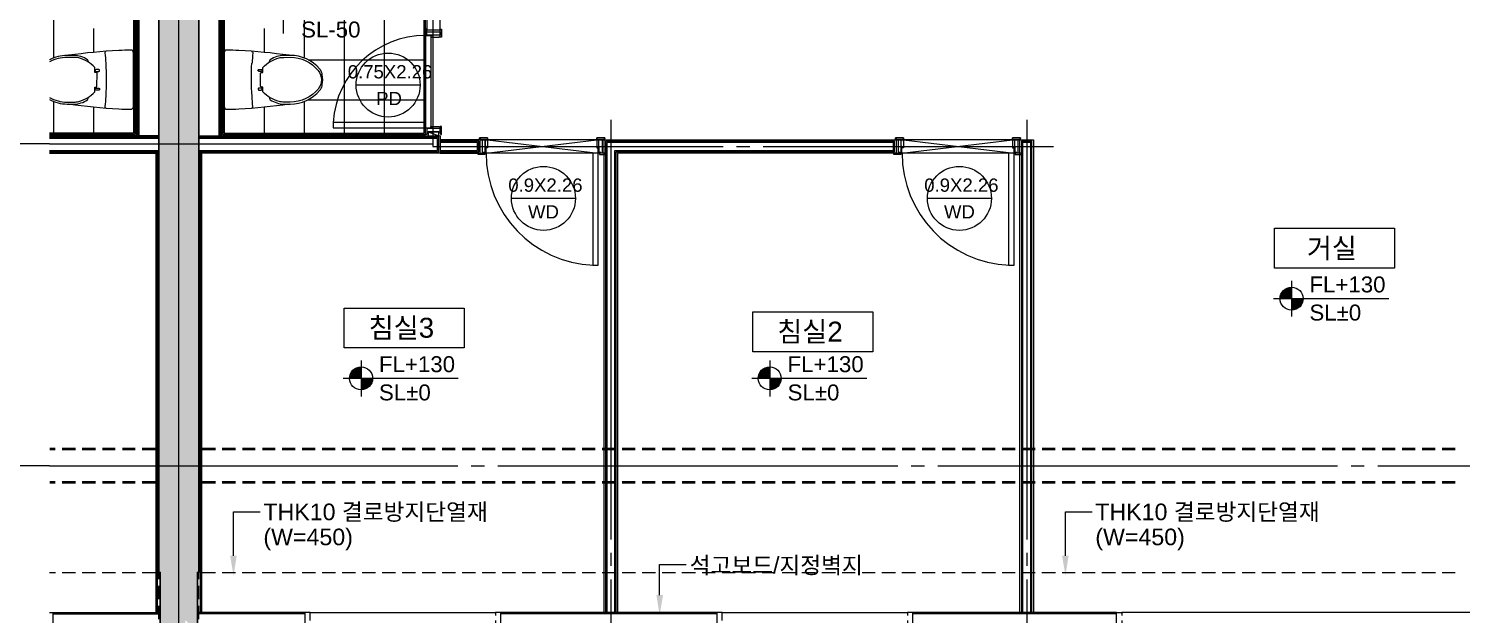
# Model space of a CAD drawing. Header units: millimetres. Extents: x 906 to 41302, y 848 to 28850.
# Drawn here: x 10328 to 21075, y 10262 to 14655 of the extents above; entities that cross this region are included whole.
import ezdxf

# ---------------------------------------------------------------- set-up
doc = ezdxf.new("R2010")
doc.units = ezdxf.units.MM
for name, color, linetype in [('PDF_A-ANNO-LEAD', 7, 'Continuous'), ('PDF_A-ANNO-PONT', 7, 'Continuous'), ('PDF_A-FLOR-ROOM-IDEN', 7, 'Continuous'), ('PDF_A-ST-AXIS-CEN', 7, 'Continuous'), ('PDF_A-WIN-IDEN', 7, 'Continuous'), ('PDF_X-단위세대$및$주동평면도$A-DOOR', 7, 'Continuous'), ('PDF_X-단위세대$및$주동평면도$A-FIN-INSL-HID', 7, 'Continuous'), ('PDF_X-단위세대$및$주동평면도$A-FLOR-GRID', 7, 'Continuous'), ('PDF_X-단위세대$및$주동평면도$A-FLOR-TOIL', 7, 'Continuous'), ('PDF_X-단위세대$및$주동평면도$A-ST-AXIS-CEN', 7, 'Continuous'), ('PDF_X-단위세대$및$주동평면도$A-ST-AXIS-CEN-SUB', 7, 'Continuous'), ('PDF_X-단위세대$및$주동평면도$A-ST-CONC', 7, 'Continuous'), ('PDF_X-단위세대$및$주동평면도$A-WALL-DRY', 7, 'Continuous'), ('PDF_X-단위세대$및$주동평면도$A-WALL-EXT', 7, 'Continuous'), ('PDF_X-단위세대$및$주동평면도$A-WIN', 7, 'Continuous'), ('PDF_문자', 7, 'Continuous')]:
    doc.layers.add(name, color=color, linetype=linetype)
doc.layers.add('PDF_X-단위세대$및$주동평면도$S-ST-CONC-PAT1', color=7, linetype='Continuous', true_color=0xb7b7b7)
doc.styles.add('PDF Arial', font='arial.ttf')

msp = doc.modelspace()

# ---------------------------------------------------------------- linework, layer by layer
at = {"layer": 'PDF_A-ANNO-LEAD', "lineweight": 9}
for points in [[(11865, 10701), (11865, 11031), (12064, 11031)], [(18105, 10701), (18105, 11031), (18305, 11031)], [(15061, 10407), (15061, 10636), (15261, 10636)]]:
    msp.add_lwpolyline(points, dxfattribs=at)
at = {"layer": 'PDF_A-ANNO-LEAD', "transparency": 33554559}
for points in [[(11889, 10701), (11865, 10552), (11840, 10701)], [(18129, 10701), (18105, 10552), (18080, 10701)], [(15087, 10407), (15061, 10256), (15037, 10407)]]:
    msp.add_solid(points, dxfattribs=at)
at = {"layer": 'PDF_A-ANNO-PONT', "lineweight": 13}
for points in [[(12238, 14887), (12238, 14618)], [(19800, 12764), (19800, 12495)], [(20531, 12629), (19666, 12629)], [(12822, 12166), (12822, 11897)], [(15887, 12166), (15887, 11897)], [(13551, 12031), (12687, 12031)], [(16616, 12031), (15752, 12031)]]:
    msp.add_lwpolyline(points, dxfattribs=at)
for centre in [(19801, 12630), (12822, 12032), (15887, 12032)]:
    msp.add_circle(centre, 86.3, dxfattribs=at)
at = {"layer": 'PDF_A-ANNO-PONT', "transparency": 33554559}
for points in [[(19735, 12685), (19800, 12672), (19726, 12672)], [(19745, 12696), (19800, 12685), (19735, 12685)], [(19800, 12685), (19735, 12685), (19800, 12672)], [(19758, 12704), (19800, 12696), (19745, 12696)], [(19800, 12696), (19745, 12696), (19800, 12685)], [(19771, 12711), (19800, 12704), (19758, 12704)], [(19800, 12704), (19758, 12704), (19800, 12696)], [(19786, 12715), (19800, 12711), (19771, 12711)], [(19800, 12711), (19771, 12711), (19800, 12704)], [(19800, 12716), (19800, 12715), (19786, 12715)], [(19800, 12715), (19786, 12715), (19800, 12711)], [(19716, 12644), (19800, 12629), (19715, 12629)], [(19720, 12659), (19800, 12644), (19716, 12644)], [(19800, 12644), (19716, 12644), (19800, 12629)], [(19726, 12672), (19800, 12659), (19720, 12659)], [(19800, 12659), (19720, 12659), (19800, 12644)], [(19800, 12672), (19726, 12672), (19800, 12659)], [(19887, 12629), (19800, 12629), (19886, 12614)], [(19800, 12629), (19886, 12614), (19800, 12614)], [(19886, 12614), (19800, 12614), (19882, 12599)], [(19800, 12614), (19882, 12599), (19800, 12599)], [(19882, 12599), (19800, 12599), (19876, 12586)], [(19800, 12599), (19876, 12586), (19800, 12586)], [(19876, 12586), (19800, 12586), (19867, 12574)], [(19800, 12586), (19867, 12574), (19800, 12574)], [(19867, 12574), (19800, 12574), (19856, 12563)], [(19800, 12574), (19856, 12563), (19800, 12563)], [(19856, 12563), (19800, 12563), (19844, 12554)], [(19800, 12563), (19844, 12554), (19800, 12554)], [(19844, 12554), (19800, 12554), (19830, 12548)], [(19800, 12554), (19830, 12548), (19800, 12548)], [(19800, 12548), (19800, 12544), (19816, 12544)], [(19800, 12548), (19830, 12548), (19816, 12544)], [(19800, 12544), (19816, 12544), (19800, 12542)], [(12736, 12046), (12822, 12031), (12735, 12031)], [(12740, 12061), (12822, 12046), (12736, 12046)], [(12822, 12046), (12736, 12046), (12822, 12031)], [(12747, 12073), (12822, 12061), (12740, 12061)], [(12822, 12061), (12740, 12061), (12822, 12046)], [(12755, 12086), (12822, 12073), (12747, 12073)], [(12822, 12073), (12747, 12073), (12822, 12061)], [(12766, 12097), (12822, 12086), (12755, 12086)], [(12822, 12086), (12755, 12086), (12822, 12073)], [(12778, 12105), (12822, 12097), (12766, 12097)], [(12822, 12097), (12766, 12097), (12822, 12086)], [(12792, 12112), (12822, 12105), (12778, 12105)], [(12822, 12105), (12778, 12105), (12822, 12097)], [(12806, 12116), (12822, 12112), (12792, 12112)], [(12822, 12112), (12792, 12112), (12822, 12105)], [(12822, 12117), (12822, 12116), (12806, 12116)], [(12822, 12116), (12806, 12116), (12822, 12112)], [(15801, 12046), (15887, 12031), (15800, 12031)], [(15805, 12061), (15887, 12046), (15801, 12046)], [(15887, 12046), (15801, 12046), (15887, 12031)], [(15812, 12073), (15887, 12061), (15805, 12061)], [(15887, 12061), (15805, 12061), (15887, 12046)], [(15820, 12086), (15887, 12073), (15812, 12073)], [(15887, 12073), (15812, 12073), (15887, 12061)], [(15831, 12097), (15887, 12086), (15820, 12086)], [(15887, 12086), (15820, 12086), (15887, 12073)], [(15843, 12105), (15887, 12097), (15831, 12097)], [(15887, 12097), (15831, 12097), (15887, 12086)], [(15857, 12112), (15887, 12105), (15843, 12105)], [(15887, 12105), (15843, 12105), (15887, 12097)], [(15872, 12116), (15887, 12112), (15857, 12112)], [(15887, 12112), (15857, 12112), (15887, 12105)], [(15887, 12117), (15887, 12116), (15872, 12116)], [(15887, 12116), (15872, 12116), (15887, 12112)], [(12907, 12031), (12822, 12031), (12906, 12015)], [(12822, 12031), (12906, 12015), (12822, 12015)], [(12906, 12015), (12822, 12015), (12902, 12002)], [(12822, 12015), (12902, 12002), (12822, 12002)], [(12902, 12002), (12822, 12002), (12896, 11988)], [(12822, 12002), (12896, 11988), (12822, 11988)], [(12896, 11988), (12822, 11988), (12887, 11975)], [(12822, 11988), (12887, 11975), (12822, 11975)], [(12887, 11975), (12822, 11975), (12877, 11964)], [(12822, 11975), (12877, 11964), (12822, 11964)], [(12877, 11964), (12822, 11964), (12864, 11956)], [(12822, 11964), (12864, 11956), (12822, 11956)], [(12864, 11956), (12822, 11956), (12851, 11950)], [(12822, 11956), (12851, 11950), (12822, 11950)], [(12822, 11950), (12822, 11945), (12837, 11945)], [(12822, 11950), (12851, 11950), (12837, 11945)], [(12822, 11945), (12837, 11945), (12822, 11944)], [(15972, 12031), (15887, 12031), (15971, 12015)], [(15887, 12031), (15971, 12015), (15887, 12015)], [(15971, 12015), (15887, 12015), (15968, 12002)], [(15887, 12015), (15968, 12002), (15887, 12002)], [(15968, 12002), (15887, 12002), (15962, 11988)], [(15887, 12002), (15962, 11988), (15887, 11988)], [(15962, 11988), (15887, 11988), (15952, 11975)], [(15887, 11988), (15952, 11975), (15887, 11975)], [(15952, 11975), (15887, 11975), (15942, 11964)], [(15887, 11975), (15942, 11964), (15887, 11964)], [(15942, 11964), (15887, 11964), (15930, 11956)], [(15887, 11964), (15930, 11956), (15887, 11956)], [(15930, 11956), (15887, 11956), (15916, 11950)], [(15887, 11956), (15916, 11950), (15887, 11950)], [(15887, 11950), (15887, 11945), (15901, 11945)], [(15887, 11950), (15916, 11950), (15901, 11945)], [(15887, 11945), (15901, 11945), (15887, 11944)]]:
    msp.add_solid(points, dxfattribs=at)
at = {"layer": 'PDF_A-FLOR-ROOM-IDEN', "lineweight": 13}
for points in [[(19674, 12859), (19674, 13158), (20574, 13158), (20574, 12859)], [(12695, 12260), (12695, 12559), (13595, 12559), (13595, 12260)], [(15761, 12232), (15761, 12532), (16660, 12532), (16660, 12232)]]:
    msp.add_lwpolyline(points, close=True, dxfattribs=at)
at = {"layer": 'PDF_A-ST-AXIS-CEN', "lineweight": 5}
for points in [[(10485, 13791), (8984, 13791)], [(10485, 11377), (8984, 11377)]]:
    msp.add_lwpolyline(points, dxfattribs=at)
at = {"layer": 'PDF_A-WIN-IDEN', "lineweight": 13}
for points in [[(13264, 14231), (12785, 14231)], [(14429, 13382), (13950, 13382)], [(17549, 13382), (17070, 13382)]]:
    msp.add_lwpolyline(points, dxfattribs=at)
for centre in [(13025, 14232), (14190, 13382), (17310, 13382)]:
    msp.add_circle(centre, 240, dxfattribs=at)
at = {"layer": 'PDF_X-단위세대$및$주동평면도$A-DOOR', "lineweight": 9}
for points in [[(13306, 14603), (13354, 14603), (13354, 14606), (13315, 14606), (13315, 14653), (13304, 14653), (13304, 14604, 0.414215)], [(13306, 13911), (13354, 13911), (13354, 13907), (13315, 13907), (13315, 13861), (13304, 13861), (13304, 13909, -0.414215)]]:
    msp.add_lwpolyline(points, format="xyb", close=True, dxfattribs=at)
for points in [[(13414, 14606), (13315, 14606), (13315, 14631), (13414, 14631)], [(13426, 14652), (13426, 14591), (13414, 14591), (13414, 14646), (13420, 14646), (13420, 14652)], [(13345, 14603), (13345, 14599), (13345, 14594), (13345, 14591), (13409, 14591), (13409, 14597), (13414, 14597), (13414, 14606), (13355, 14606), (13355, 14603)], [(12613, 13951), (12613, 13911), (13304, 13911), (13304, 13951)], [(13414, 13907), (13315, 13907), (13315, 13881), (13414, 13881)], [(13345, 13911), (13345, 13915), (13345, 13918), (13345, 13921), (13409, 13921), (13409, 13916), (13414, 13916), (13414, 13907), (13355, 13907), (13355, 13911)], [(13426, 13861), (13426, 13921), (13414, 13921), (13414, 13866), (13420, 13866), (13420, 13861)], [(13770, 13837), (13770, 13822), (13715, 13822), (13715, 13826), (13710, 13826), (13710, 13837), (13770, 13837), (13710, 13837), (13710, 13831), (13715, 13831), (13715, 13822), (13770, 13822)], [(13753, 13772), (13753, 13822), (13730, 13822), (13730, 13789), (13730, 13721), (13738, 13721), (13738, 13727), (13753, 13727)], [(13754, 13727), (13739, 13727), (13739, 13721), (13759, 13721), (13759, 13771), (13754, 13771)], [(13765, 13822), (13765, 13817), (13770, 13817), (13770, 13762), (13759, 13762), (13759, 13772), (13754, 13772), (13754, 13822)], [(14589, 13837), (14589, 13822), (14644, 13822), (14644, 13826), (14649, 13826), (14649, 13837), (14589, 13837), (14649, 13837), (14649, 13831), (14644, 13831), (14644, 13822), (14589, 13822)], [(14594, 13822), (14594, 13817), (14589, 13817), (14589, 13762), (14600, 13762), (14600, 13772), (14604, 13772), (14604, 13822)], [(14604, 13727), (14620, 13727), (14620, 13721), (14600, 13721), (14600, 13771), (14604, 13771)], [(14605, 13772), (14605, 13822), (14629, 13822), (14629, 13789), (14629, 13721), (14621, 13721), (14621, 13727), (14605, 13727)], [(16890, 13837), (16890, 13822), (16835, 13822), (16835, 13826), (16830, 13826), (16830, 13837), (16890, 13837), (16830, 13837), (16830, 13831), (16835, 13831), (16835, 13822), (16890, 13822)], [(16873, 13772), (16873, 13822), (16850, 13822), (16850, 13789), (16850, 13721), (16858, 13721), (16858, 13727), (16873, 13727)], [(16874, 13727), (16859, 13727), (16859, 13721), (16879, 13721), (16879, 13771), (16874, 13771)], [(16885, 13822), (16885, 13817), (16890, 13817), (16890, 13762), (16879, 13762), (16879, 13772), (16874, 13772), (16874, 13822)], [(17709, 13837), (17709, 13822), (17764, 13822), (17764, 13826), (17769, 13826), (17769, 13837), (17709, 13837), (17769, 13837), (17769, 13831), (17764, 13831), (17764, 13822), (17709, 13822)], [(17714, 13822), (17714, 13817), (17709, 13817), (17709, 13762), (17720, 13762), (17720, 13772), (17725, 13772), (17725, 13822)], [(17725, 13727), (17740, 13727), (17740, 13721), (17720, 13721), (17720, 13771), (17725, 13771)], [(17725, 13772), (17725, 13822), (17749, 13822), (17749, 13789), (17749, 13721), (17741, 13721), (17741, 13727), (17725, 13727)], [(13699, 13716), (13704, 13716), (13704, 13721), (13750, 13721), (13750, 13710), (13699, 13710)], [(14560, 12880), (14600, 12880), (14600, 13721), (14560, 13721)], [(14659, 13716), (14655, 13716), (14655, 13721), (14609, 13721), (14609, 13710), (14659, 13710)], [(16819, 13716), (16824, 13716), (16824, 13721), (16870, 13721), (16870, 13710), (16819, 13710)], [(17679, 12880), (17720, 12880), (17720, 13721), (17679, 13721)], [(17779, 13716), (17775, 13716), (17775, 13721), (17729, 13721), (17729, 13710), (17779, 13710)]]:
    msp.add_lwpolyline(points, close=True, dxfattribs=at)
at = {"layer": 'PDF_X-단위세대$및$주동평면도$A-DOOR', "lineweight": 5}
for points in [[(13304, 14601), (13304, 13913)], [(13345, 14601), (13345, 13913)], [(13324, 13881), (13405, 13851)]]:
    msp.add_lwpolyline(points, dxfattribs=at)
for points in [[(13324, 13851), (13405, 13851), (13405, 13881), (13324, 13881)], [(14600, 13721), (13759, 13721), (14589, 13822), (13770, 13822)], [(17720, 13721), (16879, 13721), (17709, 13822), (16890, 13822)]]:
    msp.add_lwpolyline(points, close=True, dxfattribs=at)
for centre, radius, start, end in [((13305, 13911), 693, 90, 176.6052), ((14597, 13717), 837, 179.6265, 267.8027), ((17717, 13717), 837, 179.6265, 267.8027)]:
    msp.add_arc(centre, radius, start, end, dxfattribs=at)
at = {"layer": 'PDF_X-단위세대$및$주동평면도$A-FIN-INSL-HID', "lineweight": 5}
for points in [[(10485, 10577), (10529, 10577)], [(10579, 10577), (10680, 10577)], [(10729, 10577), (10830, 10577)], [(10880, 10577), (10979, 10577)], [(11030, 10577), (11129, 10577)], [(11179, 10577), (11284, 10577)], [(11304, 10526), (11304, 10577)], [(11605, 10526), (11605, 10577)], [(11625, 10577), (11730, 10577)], [(11779, 10577), (11880, 10577)], [(11930, 10577), (12029, 10577)], [(12080, 10577), (12179, 10577)], [(12229, 10577), (12330, 10577)], [(12379, 10577), (12480, 10577)], [(12530, 10577), (12629, 10577)], [(12680, 10577), (12779, 10577)], [(12829, 10577), (12930, 10577)], [(12979, 10577), (13080, 10577)], [(13130, 10577), (13229, 10577)], [(13280, 10577), (13379, 10577)], [(13429, 10577), (13530, 10577)], [(13579, 10577), (13679, 10577)], [(13730, 10577), (13829, 10577)], [(13879, 10577), (13980, 10577)], [(14029, 10577), (14130, 10577)], [(14180, 10577), (14279, 10577)], [(14330, 10577), (14429, 10577)], [(14479, 10577), (14580, 10577)], [(14629, 10577), (14730, 10577)], [(14780, 10577), (14879, 10577)], [(14930, 10577), (15029, 10577)], [(15079, 10577), (15180, 10577)], [(15229, 10577), (15330, 10577)], [(15380, 10577), (15479, 10577)], [(15530, 10577), (15629, 10577)], [(15679, 10577), (15780, 10577)], [(15830, 10577), (15929, 10577)], [(15980, 10577), (16079, 10577)], [(16129, 10577), (16230, 10577)], [(16279, 10577), (16380, 10577)], [(16430, 10577), (16529, 10577)], [(16580, 10577), (16679, 10577)], [(16729, 10577), (16830, 10577)], [(16879, 10577), (16980, 10577)], [(17030, 10577), (17129, 10577)], [(17180, 10577), (17279, 10577)], [(17329, 10577), (17430, 10577)], [(17479, 10577), (17580, 10577)], [(17630, 10577), (17729, 10577)], [(17779, 10577), (17879, 10577)], [(17929, 10577), (18030, 10577)], [(18080, 10577), (18179, 10577)], [(18230, 10577), (18329, 10577)], [(18379, 10577), (18480, 10577)], [(18529, 10577), (18630, 10577)], [(18680, 10577), (18779, 10577)], [(18830, 10577), (18929, 10577)], [(18979, 10577), (19080, 10577)], [(19129, 10577), (19230, 10577)], [(19280, 10577), (19379, 10577)], [(19430, 10577), (19529, 10577)], [(19579, 10577), (19680, 10577)], [(19729, 10577), (19829, 10577)], [(19880, 10577), (19979, 10577)], [(20029, 10577), (20130, 10577)], [(20179, 10577), (20280, 10577)], [(20330, 10577), (20429, 10577)], [(20480, 10577), (20579, 10577)], [(20629, 10577), (20730, 10577)], [(20779, 10577), (20880, 10577)], [(20930, 10577), (21029, 10577)], [(11304, 10377), (11304, 10476)], [(11605, 10377), (11605, 10476)], [(11304, 10227), (11304, 10326)], [(11605, 10227), (11605, 10326)]]:
    msp.add_lwpolyline(points, dxfattribs=at)
at = {"layer": 'PDF_X-단위세대$및$주동평면도$A-FLOR-GRID', "lineweight": 5}
for points in [[(10515, 15322), (10515, 14440)], [(12394, 15322), (12394, 14440)], [(12695, 15322), (12695, 13872)], [(12994, 15322), (12994, 13872)], [(10814, 14657), (10814, 14478)], [(12095, 14657), (12095, 14478)], [(10485, 14422), (10485, 14422)], [(12424, 14422), (13295, 14422)], [(10485, 14121), (10485, 14121)], [(10515, 14103), (10515, 13872)], [(12394, 14103), (12394, 13872)], [(12424, 14121), (13295, 14121)], [(10814, 14065), (10814, 13872)], [(12095, 14065), (12095, 13872)]]:
    msp.add_lwpolyline(points, dxfattribs=at)
at = {"layer": 'PDF_X-단위세대$및$주동평면도$A-FLOR-TOIL', "lineweight": 5}
for points in [[(10485, 15322), (11115, 15322), (11115, 16072), (10485, 16072), (11115, 16072), (11115, 13872), (10485, 13872)], [(12075, 14334), (12053, 14334)], [(12053, 14194), (12075, 14194)]]:
    msp.add_lwpolyline(points, dxfattribs=at)
msp.add_lwpolyline([(11794, 13872), (13295, 13872), (13295, 16072), (11794, 16072)], close=True, dxfattribs=at)
for points in [[(10778, 14402, 0.190112), (10770, 14422, 0.156506), (10667, 14454), (10628, 14454), (10617, 14454, 0.121974), (10485, 14422)], [(10485, 14139, 0.129471), (10617, 14104), (10667, 14104, 0.056685), (10704, 14109, 0.135252), (10825, 14180), (10825, 14217), (10834, 14217, 0.414258), (10841, 14224), (10842, 14319, 0.414258), (10833, 14327), (10825, 14327), (10825, 14364, 0.135252), (10704, 14436, 0.056685), (10667, 14439), (10617, 14439, 0.129471), (10485, 14405)], [(10628, 14090, 0.021334), (11005, 14053, 0.005034), (11094, 14050, 0.423837), (11115, 14069), (11115, 14474, 0.425772), (11094, 14494, 0.005034), (11005, 14491, 0.021334), (10628, 14455)], [(10909, 14484, 0.429728), (10900, 14473, -0.019345), (10907, 14397, -0.024882), (10907, 14147, -0.019345), (10900, 14070, 0.429728), (10909, 14059)], [(12282, 14455, 0.021334), (11905, 14491, 0.005034), (11815, 14494, 0.425772), (11794, 14474), (11795, 14070, 0.423837), (11815, 14050, 0.005034), (11905, 14053, 0.021334), (12282, 14090)], [(12001, 14484, -0.429727), (12011, 14473, 0.019345), (12004, 14396)], [(12085, 14364, -0.135252), (12207, 14436, -0.056685), (12243, 14439), (12292, 14440, -0.222442), (12499, 14342, -0.362346), (12500, 14202, -0.222442), (12291, 14104), (12243, 14104, -0.056685), (12207, 14109, -0.135252), (12085, 14180)], [(12133, 14141, 0.190112), (12141, 14122, 0.156506), (12243, 14089), (12281, 14089), (12291, 14089, 0.222444), (12511, 14192, 0.077679), (12531, 14225, 0.256635), (12529, 14233, 0.153532), (12529, 14311, 0.256356), (12530, 14319, 0.077679), (12511, 14353, 0.222444), (12291, 14454), (12282, 14454), (12243, 14454, 0.156506), (12141, 14422, 0.190112), (12133, 14402)], [(12001, 14059, 0.429727), (12010, 14070, -0.019345), (12004, 14147, -0.024882), (12002, 14397)], [(12054, 14335, -0.789793), (12053, 14349), (12075, 14349, -0.789793), (12076, 14335)], [(12084, 14180), (12084, 14217), (12076, 14217, -0.414258), (12068, 14224), (12068, 14318, -0.414258), (12076, 14327), (12084, 14327), (12084, 14364)], [(12076, 14196, 0.789793), (12075, 14208), (12053, 14208, 0.789793), (12054, 14196)], [(10485, 14123, 0.121974), (10617, 14089), (10628, 14089), (10667, 14089, 0.156506), (10770, 14122, 0.190112), (10778, 14141)]]:
    msp.add_lwpolyline(points, format="xyb", dxfattribs=at)
for points in [[(10855, 14349), (10834, 14349, 0.789793), (10834, 14334), (10855, 14334, 0.789793)], [(10834, 14208), (10855, 14208, -0.789793), (10855, 14194), (10834, 14194, -0.789793)]]:
    msp.add_lwpolyline(points, format="xyb", close=True, dxfattribs=at)
for centre, start, end in [((12523, 14317), 239.8713, 319.2243), ((12523, 14228), 40.7757, 120.1287)]:
    msp.add_arc(centre, 7.94, start, end, dxfattribs=at)
at = {"layer": 'PDF_X-단위세대$및$주동평면도$A-ST-AXIS-CEN', "lineweight": 5}
for points in [[(11454, 8437), (11454, 17061)], [(13359, 16171), (13359, 13771), (15537, 13771)], [(14695, 13971), (14695, 10824)], [(17815, 13971), (17815, 10824)], [(10485, 13791), (11504, 13791), (13359, 13791)], [(15637, 13771), (15737, 13771)], [(15837, 13771), (18015, 13771)], [(10485, 11377), (11504, 11377), (13547, 11377)], [(13647, 11377), (13747, 11377)], [(13847, 11377), (16847, 11377)], [(16947, 11377), (17047, 11377)], [(17147, 11377), (20146, 11377)], [(20247, 11377), (20346, 11377)], [(20447, 11377), (22519, 11377)], [(14695, 10724), (14695, 10625)], [(17815, 10724), (17815, 10625)], [(14695, 10524), (14695, 8437)], [(17815, 10524), (17815, 8437)]]:
    msp.add_lwpolyline(points, dxfattribs=at)
at = {"layer": 'PDF_X-단위세대$및$주동평면도$A-ST-AXIS-CEN-SUB', "transparency": 33554559}
for points in [[(10529, 11511), (10529, 11491), (10485, 11511)], [(10529, 11491), (10485, 11511), (10485, 11491)], [(10680, 11491), (10680, 11511), (10579, 11491)], [(10680, 11511), (10579, 11491), (10579, 11511)], [(10830, 11491), (10830, 11511), (10729, 11491)], [(10830, 11511), (10729, 11491), (10729, 11511)], [(10979, 11491), (10979, 11511), (10880, 11491)], [(10979, 11511), (10880, 11491), (10880, 11511)], [(11129, 11491), (11129, 11511), (11030, 11491)], [(11129, 11511), (11030, 11491), (11030, 11511)], [(11284, 11491), (11284, 11511), (11179, 11491)], [(11284, 11511), (11179, 11491), (11179, 11511)], [(11625, 11511), (11625, 11491), (11730, 11511)], [(11625, 11491), (11730, 11511), (11730, 11491)], [(11779, 11511), (11779, 11491), (11880, 11511)], [(11779, 11491), (11880, 11511), (11880, 11491)], [(11930, 11511), (11930, 11491), (12029, 11511)], [(11930, 11491), (12029, 11511), (12029, 11491)], [(12080, 11511), (12080, 11491), (12179, 11511)], [(12080, 11491), (12179, 11511), (12179, 11491)], [(12229, 11511), (12229, 11491), (12330, 11511)], [(12229, 11491), (12330, 11511), (12330, 11491)], [(12379, 11511), (12379, 11491), (12480, 11511)], [(12379, 11491), (12480, 11511), (12480, 11491)], [(12530, 11511), (12530, 11491), (12629, 11511)], [(12530, 11491), (12629, 11511), (12629, 11491)], [(12680, 11511), (12680, 11491), (12779, 11511)], [(12680, 11491), (12779, 11511), (12779, 11491)], [(12829, 11511), (12829, 11491), (12930, 11511)], [(12829, 11491), (12930, 11511), (12930, 11491)], [(12979, 11511), (12979, 11491), (13080, 11511)], [(12979, 11491), (13080, 11511), (13080, 11491)], [(13130, 11511), (13130, 11491), (13229, 11511)], [(13130, 11491), (13229, 11511), (13229, 11491)], [(13280, 11511), (13280, 11491), (13379, 11511)], [(13280, 11491), (13379, 11511), (13379, 11491)], [(13429, 11511), (13429, 11491), (13530, 11511)], [(13429, 11491), (13530, 11511), (13530, 11491)], [(13579, 11511), (13579, 11491), (13679, 11511)], [(13579, 11491), (13679, 11511), (13679, 11491)], [(13730, 11511), (13730, 11491), (13829, 11511)], [(13730, 11491), (13829, 11511), (13829, 11491)], [(13879, 11511), (13879, 11491), (13980, 11511)], [(13879, 11491), (13980, 11511), (13980, 11491)], [(14029, 11511), (14029, 11491), (14130, 11511)], [(14029, 11491), (14130, 11511), (14130, 11491)], [(14180, 11511), (14180, 11491), (14279, 11511)], [(14180, 11491), (14279, 11511), (14279, 11491)], [(14330, 11511), (14330, 11491), (14429, 11511)], [(14330, 11491), (14429, 11511), (14429, 11491)], [(14479, 11511), (14479, 11491), (14580, 11511)], [(14479, 11491), (14580, 11511), (14580, 11491)], [(14629, 11511), (14629, 11491), (14730, 11511)], [(14629, 11491), (14730, 11511), (14730, 11491)], [(14780, 11511), (14780, 11491), (14879, 11511)], [(14780, 11491), (14879, 11511), (14879, 11491)], [(14930, 11511), (14930, 11491), (15029, 11511)], [(14930, 11491), (15029, 11511), (15029, 11491)], [(15079, 11511), (15079, 11491), (15180, 11511)], [(15079, 11491), (15180, 11511), (15180, 11491)], [(15229, 11511), (15229, 11491), (15330, 11511)], [(15229, 11491), (15330, 11511), (15330, 11491)], [(15380, 11511), (15380, 11491), (15479, 11511)], [(15380, 11491), (15479, 11511), (15479, 11491)], [(15530, 11511), (15530, 11491), (15629, 11511)], [(15530, 11491), (15629, 11511), (15629, 11491)], [(15679, 11511), (15679, 11491), (15780, 11511)], [(15679, 11491), (15780, 11511), (15780, 11491)], [(15830, 11511), (15830, 11491), (15929, 11511)], [(15830, 11491), (15929, 11511), (15929, 11491)], [(15980, 11511), (15980, 11491), (16079, 11511)], [(15980, 11491), (16079, 11511), (16079, 11491)], [(16129, 11511), (16129, 11491), (16230, 11511)], [(16129, 11491), (16230, 11511), (16230, 11491)], [(16279, 11511), (16279, 11491), (16380, 11511)], [(16279, 11491), (16380, 11511), (16380, 11491)], [(16430, 11511), (16430, 11491), (16529, 11511)], [(16430, 11491), (16529, 11511), (16529, 11491)], [(16580, 11511), (16580, 11491), (16679, 11511)], [(16580, 11491), (16679, 11511), (16679, 11491)], [(16729, 11511), (16729, 11491), (16830, 11511)], [(16729, 11491), (16830, 11511), (16830, 11491)], [(16879, 11511), (16879, 11491), (16980, 11511)], [(16879, 11491), (16980, 11511), (16980, 11491)], [(17030, 11511), (17030, 11491), (17129, 11511)], [(17030, 11491), (17129, 11511), (17129, 11491)], [(17180, 11511), (17180, 11491), (17279, 11511)], [(17180, 11491), (17279, 11511), (17279, 11491)], [(17329, 11511), (17329, 11491), (17430, 11511)], [(17329, 11491), (17430, 11511), (17430, 11491)], [(17479, 11511), (17479, 11491), (17580, 11511)], [(17479, 11491), (17580, 11511), (17580, 11491)], [(17630, 11511), (17630, 11491), (17729, 11511)], [(17630, 11491), (17729, 11511), (17729, 11491)], [(17779, 11511), (17779, 11491), (17879, 11511)], [(17779, 11491), (17879, 11511), (17879, 11491)], [(17929, 11511), (17929, 11491), (18030, 11511)], [(17929, 11491), (18030, 11511), (18030, 11491)], [(18080, 11511), (18080, 11491), (18179, 11511)], [(18080, 11491), (18179, 11511), (18179, 11491)], [(18230, 11511), (18230, 11491), (18329, 11511)], [(18230, 11491), (18329, 11511), (18329, 11491)], [(18379, 11511), (18379, 11491), (18480, 11511)], [(18379, 11491), (18480, 11511), (18480, 11491)], [(18529, 11511), (18529, 11491), (18630, 11511)], [(18529, 11491), (18630, 11511), (18630, 11491)], [(18680, 11511), (18680, 11491), (18779, 11511)], [(18680, 11491), (18779, 11511), (18779, 11491)], [(18830, 11511), (18830, 11491), (18929, 11511)], [(18830, 11491), (18929, 11511), (18929, 11491)], [(18979, 11511), (18979, 11491), (19080, 11511)], [(18979, 11491), (19080, 11511), (19080, 11491)], [(19129, 11511), (19129, 11491), (19230, 11511)], [(19129, 11491), (19230, 11511), (19230, 11491)], [(19280, 11511), (19280, 11491), (19379, 11511)], [(19280, 11491), (19379, 11511), (19379, 11491)], [(19430, 11511), (19430, 11491), (19529, 11511)], [(19430, 11491), (19529, 11511), (19529, 11491)], [(19579, 11511), (19579, 11491), (19680, 11511)], [(19579, 11491), (19680, 11511), (19680, 11491)], [(19729, 11511), (19729, 11491), (19829, 11511)], [(19729, 11491), (19829, 11511), (19829, 11491)], [(19880, 11511), (19880, 11491), (19979, 11511)], [(19880, 11491), (19979, 11511), (19979, 11491)], [(20029, 11511), (20029, 11491), (20130, 11511)], [(20029, 11491), (20130, 11511), (20130, 11491)], [(20179, 11511), (20179, 11491), (20280, 11511)], [(20179, 11491), (20280, 11511), (20280, 11491)], [(20330, 11511), (20330, 11491), (20429, 11511)], [(20330, 11491), (20429, 11511), (20429, 11491)], [(20480, 11511), (20480, 11491), (20579, 11511)], [(20480, 11491), (20579, 11511), (20579, 11491)], [(20629, 11511), (20629, 11491), (20730, 11511)], [(20629, 11491), (20730, 11511), (20730, 11491)], [(20779, 11511), (20779, 11491), (20880, 11511)], [(20779, 11491), (20880, 11511), (20880, 11491)], [(20930, 11511), (20930, 11491), (21029, 11511)], [(20930, 11491), (21029, 11511), (21029, 11491)], [(10529, 11262), (10529, 11242), (10485, 11262)], [(10529, 11242), (10485, 11262), (10485, 11242)], [(10680, 11242), (10680, 11262), (10579, 11242)], [(10680, 11262), (10579, 11242), (10579, 11262)], [(10830, 11242), (10830, 11262), (10729, 11242)], [(10830, 11262), (10729, 11242), (10729, 11262)], [(10979, 11242), (10979, 11262), (10880, 11242)], [(10979, 11262), (10880, 11242), (10880, 11262)], [(11129, 11242), (11129, 11262), (11030, 11242)], [(11129, 11262), (11030, 11242), (11030, 11262)], [(11284, 11242), (11284, 11262), (11179, 11242)], [(11284, 11262), (11179, 11242), (11179, 11262)], [(11625, 11262), (11625, 11242), (11730, 11262)], [(11625, 11242), (11730, 11262), (11730, 11242)], [(11779, 11262), (11779, 11242), (11880, 11262)], [(11779, 11242), (11880, 11262), (11880, 11242)], [(11930, 11262), (11930, 11242), (12029, 11262)], [(11930, 11242), (12029, 11262), (12029, 11242)], [(12080, 11262), (12080, 11242), (12179, 11262)], [(12080, 11242), (12179, 11262), (12179, 11242)], [(12229, 11262), (12229, 11242), (12330, 11262)], [(12229, 11242), (12330, 11262), (12330, 11242)], [(12379, 11262), (12379, 11242), (12480, 11262)], [(12379, 11242), (12480, 11262), (12480, 11242)], [(12530, 11262), (12530, 11242), (12629, 11262)], [(12530, 11242), (12629, 11262), (12629, 11242)], [(12680, 11262), (12680, 11242), (12779, 11262)], [(12680, 11242), (12779, 11262), (12779, 11242)], [(12829, 11262), (12829, 11242), (12930, 11262)], [(12829, 11242), (12930, 11262), (12930, 11242)], [(12979, 11262), (12979, 11242), (13080, 11262)], [(12979, 11242), (13080, 11262), (13080, 11242)], [(13130, 11262), (13130, 11242), (13229, 11262)], [(13130, 11242), (13229, 11262), (13229, 11242)], [(13280, 11262), (13280, 11242), (13379, 11262)], [(13280, 11242), (13379, 11262), (13379, 11242)], [(13429, 11262), (13429, 11242), (13530, 11262)], [(13429, 11242), (13530, 11262), (13530, 11242)], [(13579, 11262), (13579, 11242), (13679, 11262)], [(13579, 11242), (13679, 11262), (13679, 11242)], [(13730, 11262), (13730, 11242), (13829, 11262)], [(13730, 11242), (13829, 11262), (13829, 11242)], [(13879, 11262), (13879, 11242), (13980, 11262)], [(13879, 11242), (13980, 11262), (13980, 11242)], [(14029, 11262), (14029, 11242), (14130, 11262)], [(14029, 11242), (14130, 11262), (14130, 11242)], [(14180, 11262), (14180, 11242), (14279, 11262)], [(14180, 11242), (14279, 11262), (14279, 11242)], [(14330, 11262), (14330, 11242), (14429, 11262)], [(14330, 11242), (14429, 11262), (14429, 11242)], [(14479, 11262), (14479, 11242), (14580, 11262)], [(14479, 11242), (14580, 11262), (14580, 11242)], [(14629, 11262), (14629, 11242), (14730, 11262)], [(14629, 11242), (14730, 11262), (14730, 11242)], [(14780, 11262), (14780, 11242), (14879, 11262)], [(14780, 11242), (14879, 11262), (14879, 11242)], [(14930, 11262), (14930, 11242), (15029, 11262)], [(14930, 11242), (15029, 11262), (15029, 11242)], [(15079, 11262), (15079, 11242), (15180, 11262)], [(15079, 11242), (15180, 11262), (15180, 11242)], [(15229, 11262), (15229, 11242), (15330, 11262)], [(15229, 11242), (15330, 11262), (15330, 11242)], [(15380, 11262), (15380, 11242), (15479, 11262)], [(15380, 11242), (15479, 11262), (15479, 11242)], [(15530, 11262), (15530, 11242), (15629, 11262)], [(15530, 11242), (15629, 11262), (15629, 11242)], [(15679, 11262), (15679, 11242), (15780, 11262)], [(15679, 11242), (15780, 11262), (15780, 11242)], [(15830, 11262), (15830, 11242), (15929, 11262)], [(15830, 11242), (15929, 11262), (15929, 11242)], [(15980, 11262), (15980, 11242), (16079, 11262)], [(15980, 11242), (16079, 11262), (16079, 11242)], [(16129, 11262), (16129, 11242), (16230, 11262)], [(16129, 11242), (16230, 11262), (16230, 11242)], [(16279, 11262), (16279, 11242), (16380, 11262)], [(16279, 11242), (16380, 11262), (16380, 11242)], [(16430, 11262), (16430, 11242), (16529, 11262)], [(16430, 11242), (16529, 11262), (16529, 11242)], [(16580, 11262), (16580, 11242), (16679, 11262)], [(16580, 11242), (16679, 11262), (16679, 11242)], [(16729, 11262), (16729, 11242), (16830, 11262)], [(16729, 11242), (16830, 11262), (16830, 11242)], [(16879, 11262), (16879, 11242), (16980, 11262)], [(16879, 11242), (16980, 11262), (16980, 11242)], [(17030, 11262), (17030, 11242), (17129, 11262)], [(17030, 11242), (17129, 11262), (17129, 11242)], [(17180, 11262), (17180, 11242), (17279, 11262)], [(17180, 11242), (17279, 11262), (17279, 11242)], [(17329, 11262), (17329, 11242), (17430, 11262)], [(17329, 11242), (17430, 11262), (17430, 11242)], [(17479, 11262), (17479, 11242), (17580, 11262)], [(17479, 11242), (17580, 11262), (17580, 11242)], [(17630, 11262), (17630, 11242), (17729, 11262)], [(17630, 11242), (17729, 11262), (17729, 11242)], [(17779, 11262), (17779, 11242), (17879, 11262)], [(17779, 11242), (17879, 11262), (17879, 11242)], [(17929, 11262), (17929, 11242), (18030, 11262)], [(17929, 11242), (18030, 11262), (18030, 11242)], [(18080, 11262), (18080, 11242), (18179, 11262)], [(18080, 11242), (18179, 11262), (18179, 11242)], [(18230, 11262), (18230, 11242), (18329, 11262)], [(18230, 11242), (18329, 11262), (18329, 11242)], [(18379, 11262), (18379, 11242), (18480, 11262)], [(18379, 11242), (18480, 11262), (18480, 11242)], [(18529, 11262), (18529, 11242), (18630, 11262)], [(18529, 11242), (18630, 11262), (18630, 11242)], [(18680, 11262), (18680, 11242), (18779, 11262)], [(18680, 11242), (18779, 11262), (18779, 11242)], [(18830, 11262), (18830, 11242), (18929, 11262)], [(18830, 11242), (18929, 11262), (18929, 11242)], [(18979, 11262), (18979, 11242), (19080, 11262)], [(18979, 11242), (19080, 11262), (19080, 11242)], [(19129, 11262), (19129, 11242), (19230, 11262)], [(19129, 11242), (19230, 11262), (19230, 11242)], [(19280, 11262), (19280, 11242), (19379, 11262)], [(19280, 11242), (19379, 11262), (19379, 11242)], [(19430, 11262), (19430, 11242), (19529, 11262)], [(19430, 11242), (19529, 11262), (19529, 11242)], [(19579, 11262), (19579, 11242), (19680, 11262)], [(19579, 11242), (19680, 11262), (19680, 11242)], [(19729, 11262), (19729, 11242), (19829, 11262)], [(19729, 11242), (19829, 11262), (19829, 11242)], [(19880, 11262), (19880, 11242), (19979, 11262)], [(19880, 11242), (19979, 11262), (19979, 11242)], [(20029, 11262), (20029, 11242), (20130, 11262)], [(20029, 11242), (20130, 11262), (20130, 11242)], [(20179, 11262), (20179, 11242), (20280, 11262)], [(20179, 11242), (20280, 11262), (20280, 11242)], [(20330, 11262), (20330, 11242), (20429, 11262)], [(20330, 11242), (20429, 11262), (20429, 11242)], [(20480, 11262), (20480, 11242), (20579, 11262)], [(20480, 11242), (20579, 11262), (20579, 11242)], [(20629, 11262), (20629, 11242), (20730, 11262)], [(20629, 11242), (20730, 11262), (20730, 11242)], [(20779, 11262), (20779, 11242), (20880, 11262)], [(20779, 11242), (20880, 11262), (20880, 11242)], [(20930, 11262), (20930, 11242), (21029, 11262)], [(20930, 11242), (21029, 11262), (21029, 11242)]]:
    msp.add_solid(points, dxfattribs=at)
at = {"layer": 'PDF_X-단위세대$및$주동평면도$A-ST-CONC', "lineweight": 25}
msp.add_lwpolyline([(11594, 17061), (13809, 17061), (11605, 17061), (11594, 17061), (11594, 16612), (11605, 16612), (11605, 10577), (11594, 10577), (11594, 10126), (11605, 10126), (12385, 10126), (12385, 9876), (11504, 9876), (10524, 9876), (10524, 10126), (11315, 10126), (11315, 10577), (11304, 10577), (11304, 16612), (11315, 16612), (11315, 17061), (11304, 17061)], dxfattribs=at)
at = {"layer": 'PDF_X-단위세대$및$주동평면도$A-WALL-DRY', "lineweight": 13}
for points in [[(13315, 16922), (13315, 14646), (13414, 14646), (13414, 16922), (11605, 16922)], [(11135, 16091), (11135, 13851)], [(11144, 16091), (11144, 13851)], [(11155, 16091), (11155, 13851)], [(11755, 16091), (11755, 13851)], [(11764, 16091), (11764, 13851)], [(11774, 16091), (11774, 13851)], [(11304, 13851), (10485, 13851)], [(11304, 13842), (10485, 13842)], [(11304, 13831), (10485, 13831)], [(11605, 13851), (13414, 13851), (13414, 13721), (11605, 13721)], [(11605, 13732), (13405, 13732), (13405, 13842), (11605, 13842)], [(11605, 13741), (13394, 13741), (13394, 13831), (11605, 13831)], [(13414, 13721), (13715, 13721), (13715, 13822), (13414, 13822)], [(13414, 13732), (13704, 13732), (13704, 13811), (13414, 13811)], [(13414, 13741), (13695, 13741), (13695, 13802), (13414, 13802)], [(14644, 10276), (14644, 13822), (16835, 13822), (16835, 13721), (14745, 13721), (14745, 10276)], [(14734, 10276), (14734, 13732), (16824, 13732), (16824, 13811), (14655, 13811), (14655, 10276)], [(14725, 10276), (14725, 13741), (16815, 13741), (16815, 13802), (14664, 13802), (14664, 10276)], [(17764, 10276), (17764, 13822), (17865, 13822), (17865, 10276)], [(17854, 10276), (17854, 13811), (17775, 13811), (17775, 10276)], [(17845, 10276), (17845, 13802), (17784, 13802), (17784, 10276)], [(10485, 13741), (11304, 13741)], [(10485, 13732), (11304, 13732)], [(10485, 13721), (11304, 13721)], [(11284, 10276), (11284, 13721)], [(11295, 10276), (11295, 13721)], [(11614, 13721), (11614, 10276)], [(11625, 13721), (11625, 10276)], [(10509, 10276), (11304, 10276)], [(10509, 10267), (11304, 10267)], [(12399, 10276), (11605, 10276)], [(12399, 10267), (11605, 10267)], [(15490, 10276), (13869, 10276)], [(15490, 10267), (13869, 10267)], [(18489, 10276), (16960, 10276)], [(18489, 10267), (16960, 10267)]]:
    msp.add_lwpolyline(points, dxfattribs=at)
at = {"layer": 'PDF_X-단위세대$및$주동평면도$A-WALL-EXT', "lineweight": 5}
msp.add_lwpolyline([(10485, 16081), (11124, 16081), (11124, 13861), (10485, 13861)], dxfattribs=at)
msp.add_lwpolyline([(11785, 16081), (11785, 13861), (13304, 13861), (13304, 16081)], close=True, dxfattribs=at)
at = {"layer": 'PDF_X-단위세대$및$주동평면도$A-WIN', "lineweight": 9}
for points in [[(10485, 10276), (10509, 10276), (10509, 10157), (10485, 10157), (10509, 10157), (10509, 10036), (10485, 10036)], [(12440, 10216), (12440, 10276), (12399, 10276), (12399, 10157), (12440, 10157), (12440, 10180)], [(13829, 10216), (13829, 10157), (13869, 10157), (13869, 10276), (13829, 10276), (13829, 10253)], [(15530, 10216), (15530, 10276), (15490, 10276), (15490, 10157), (15530, 10157), (15530, 10180)], [(16920, 10216), (16920, 10157), (16960, 10157), (16960, 10276), (16920, 10276), (16920, 10253)], [(18529, 10216), (18529, 10157), (18489, 10157), (18489, 10276), (18529, 10276), (18529, 10253)]]:
    msp.add_lwpolyline(points, dxfattribs=at)
at = {"layer": 'PDF_X-단위세대$및$주동평면도$A-WIN', "lineweight": 5}
for points in [[(12440, 10276), (13829, 10276)], [(15530, 10276), (16920, 10276)], [(21719, 10276), (18529, 10276)]]:
    msp.add_lwpolyline(points, dxfattribs=at)
at = {"layer": 'PDF_X-단위세대$및$주동평면도$S-ST-CONC-PAT1', "transparency": 33554559}
for points in [[(11504, 13930), (11504, 10577), (11304, 16612)], [(11504, 10577), (11304, 16612), (11304, 10577)], [(11504, 16612), (11504, 13930), (11304, 16612)], [(11504, 16612), (11605, 16612), (11504, 11918)], [(11605, 16612), (11504, 11918), (11605, 10577)], [(11504, 11918), (11605, 10577), (11504, 10577)], [(11504, 10382), (11504, 10126), (11315, 10577)], [(11504, 10126), (11315, 10577), (11315, 10126)], [(11504, 10577), (11504, 10382), (11315, 10577)], [(11504, 10577), (11594, 10577), (11504, 10218)], [(11594, 10577), (11504, 10218), (11594, 10126)]]:
    msp.add_solid(points, dxfattribs=at)

# ---------------------------------------------------------------- texts
at = {"layer": 'PDF_문자', "attachment_point": 7, "style": 'PDF Arial'}
for s, insert, char_height in [('SL-50', (12372, 14587), 119.5), ('0.75X2.26', (12722, 14280), 99.6), ('PD', (12935, 14081), 99.6), ('0.9X2.26', (13926, 13430), 99.6), ('0.9X2.26', (17046, 13430), 99.6), ('WD', (14074, 13231), 99.6), ('WD', (17194, 13231), 99.6), ('거실', (19916, 12917), 149.4), ('FL+130', (19935, 12675), 119.5), ('SL±0', (19935, 12464), 119.5), ('침실3', (12879, 12323), 149.4), ('침실2', (15944, 12294), 149.4), ('FL+130', (12956, 12077), 119.5), ('FL+130', (16021, 12077), 119.5), ('SL±0', (12956, 11865), 119.5), ('SL±0', (16021, 11865), 119.5), ('THK10 결로방지단열재', (12089, 10955), 124.49), ('THK10 결로방지단열재', (18329, 10955), 124.49), ('(W=450)', (12089, 10743), 124.5), ('(W=450)', (18329, 10743), 124.5), ('석고보드/지정벽지', (15287, 10555), 124.5)]:
    msp.add_mtext(s, dxfattribs=dict(at, insert=insert, char_height=char_height))

doc.saveas('drawing.dxf')
